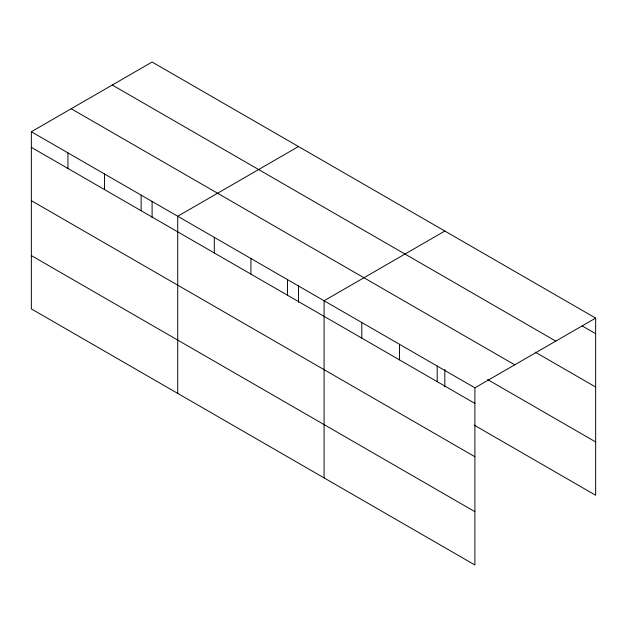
<?xml version="1.0" encoding="UTF-8"?>
<svg xmlns="http://www.w3.org/2000/svg" width="627" height="627" viewBox="0 0 627 627"><rect width="100%" height="100%" fill="white"/><g stroke="black" fill="none" stroke-linecap="round" stroke-linejoin="round"><path stroke-width="0.94" d="M474.898 456.73L474.898 387.823L31.35 131.748L31.35 308.892L474.898 564.974L474.898 456.73L31.35 200.656M474.169 425.114L595.65 495.252L595.65 318.108L152.102 62.026L31.35 131.748M298.476 146.538L177.723 216.252L177.723 393.395M444.841 231.042L324.088 300.756L324.088 477.899M474.898 387.823L595.65 318.108M582.248 325.969L595.65 333.705M112.257 85.037L555.804 341.119M535.325 352.194L595.65 387.016M71.196 108.737L514.743 364.82M487.571 379.547L595.65 441.941M31.35 147.345L474.898 403.42M31.35 255.581L474.898 511.663M444.841 369.413L444.841 386.867M437.199 366.058L437.199 381.655M399.493 344.294L399.493 359.89M361.795 322.521L361.795 338.125M298.476 285.881L298.476 302.355M287.495 279.634L287.495 295.231M250.91 258.504L250.91 274.101M214.316 237.382L214.316 252.979M152.102 201.369L152.102 217.851M141.13 195.122L141.13 210.727M104.537 174L104.537 189.597M67.943 152.87L67.943 168.467"/></g></svg>
